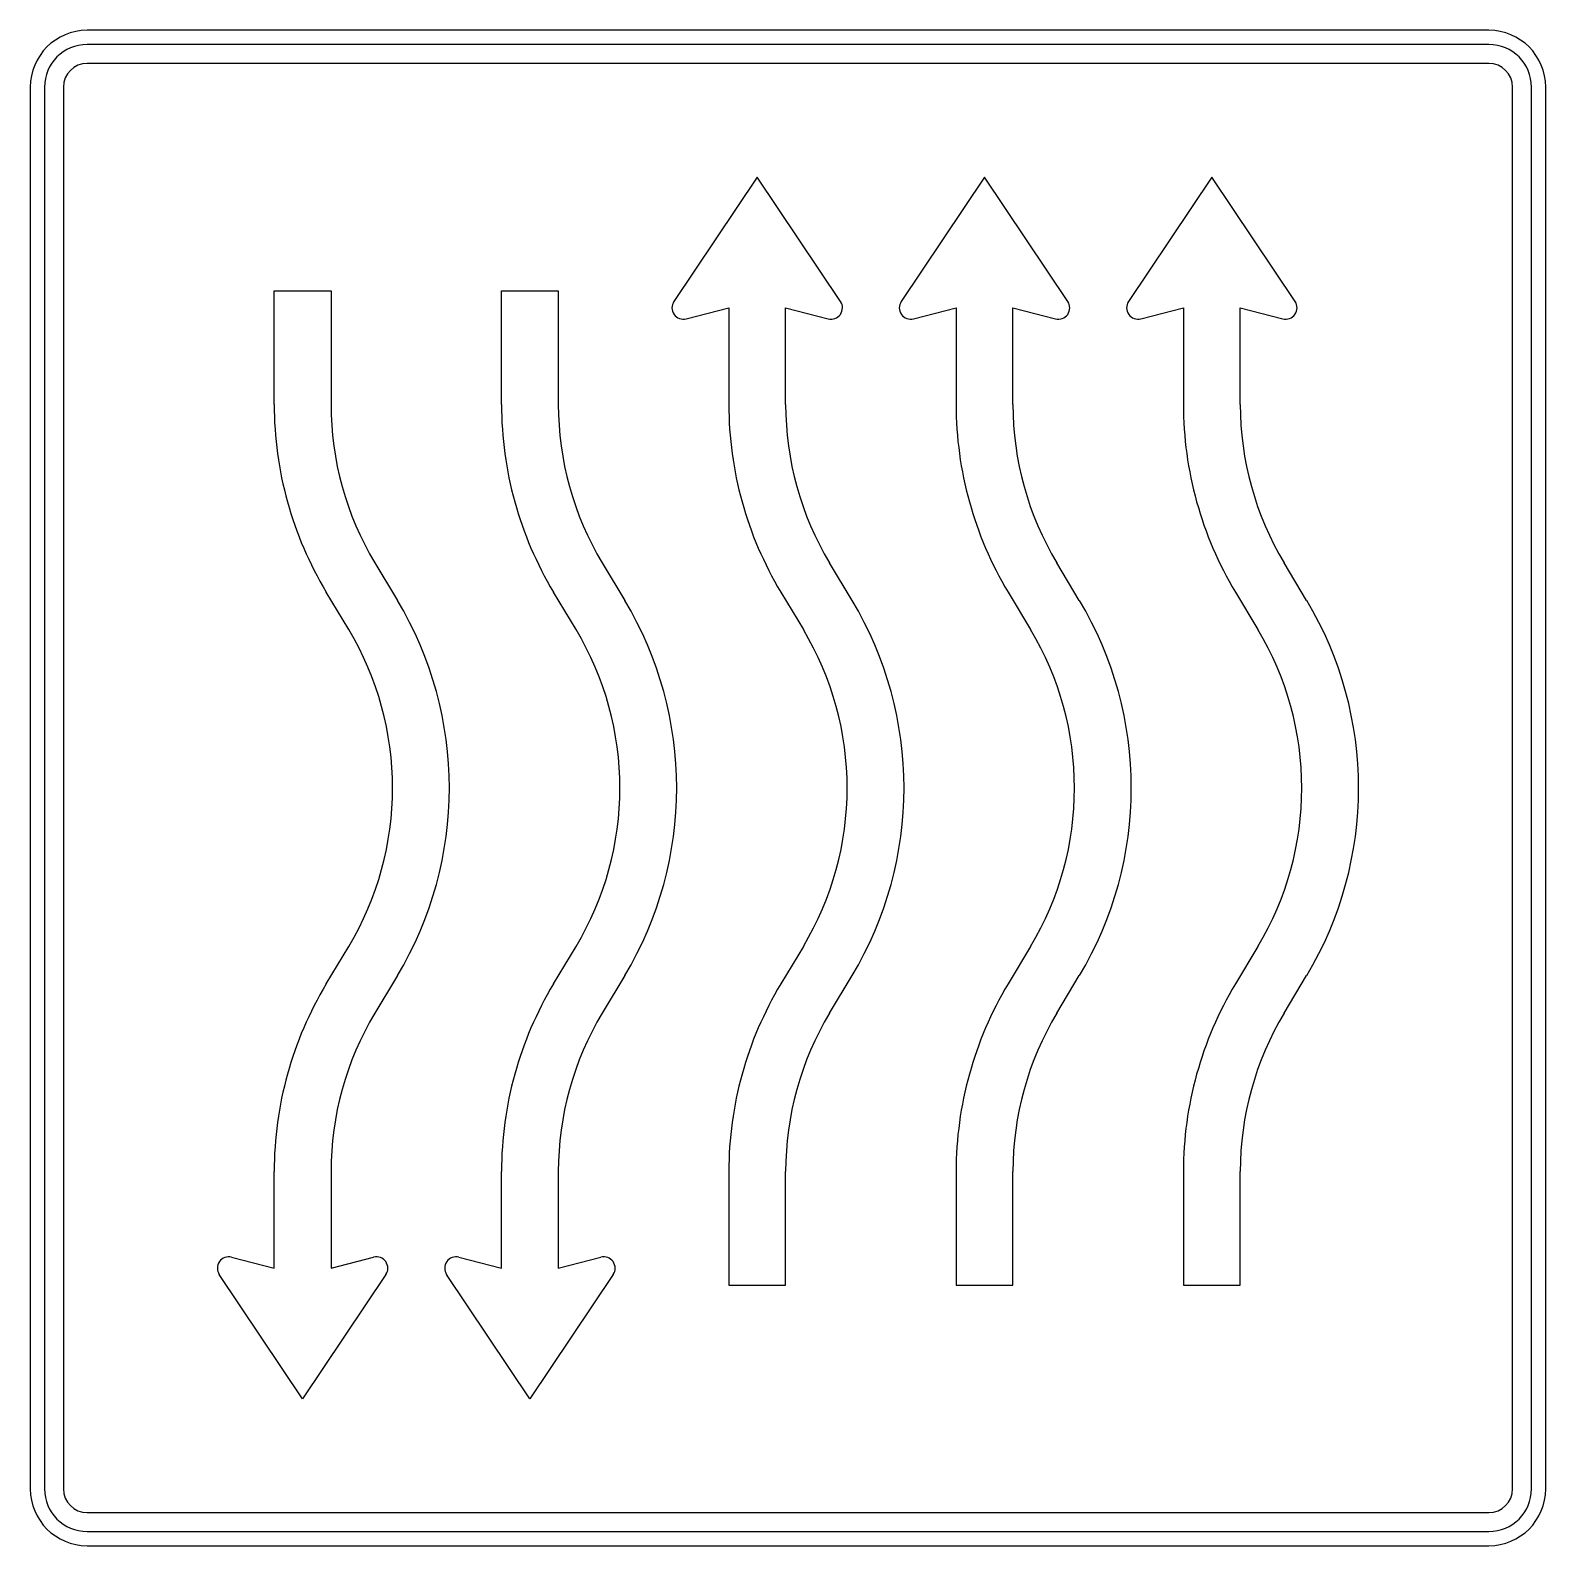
# Model space of a CAD drawing. Extents: x 0 to 1600, y 0 to 1600.
import ezdxf

# ---------------------------------------------------------------- set-up
doc = ezdxf.new("R2010")
doc.units = 0
doc.header["$LTSCALE"] = 25
doc.linetypes.add('AUSGEZOGEN', pattern=[0])
doc.layers.get('0').update_dxf_attribs({"linetype": 'AUSGEZOGEN'})

msp = doc.modelspace()

# ---------------------------------------------------------------- linework, layer by layer
for p, q in [((1540, 1600), (60, 1600)), ((1540, 1585), (60, 1585)), ((1540, 1565), (60, 1565)), ((0, 1540), (0, 60)), ((15, 1540), (15, 60)), ((35, 1540), (35, 60)), ((1565, 60), (1565, 1540)), ((1585, 60), (1585, 1540)), ((1600, 60), (1600, 1540)), ((767.5, 1445), (679.5, 1313.7)), ((855.5, 1313.7), (767.5, 1445)), ((1007.5, 1445), (919.5, 1313.7)), ((1095.5, 1313.7), (1007.5, 1445)), ((1247.5, 1445), (1159.5, 1313.7)), ((1335.5, 1313.7), (1247.5, 1445)), ((257.5, 1205), (257.5, 1325)), ((257.5, 1325), (317.5, 1325)), ((317.5, 1325), (317.5, 1205)), ((497.5, 1205), (497.5, 1325)), ((497.5, 1325), (557.5, 1325)), ((557.5, 1325), (557.5, 1205)), ((692.5, 1295.4), (737.5, 1307)), ((737.5, 1307), (737.5, 1205)), ((797.5, 1205), (797.5, 1307)), ((797.5, 1307), (842.5, 1295.4)), ((932.5, 1295.4), (977.5, 1307)), ((977.5, 1307), (977.5, 1205)), ((1037.5, 1205), (1037.5, 1307)), ((1037.5, 1307), (1082.5, 1295.4)), ((1172.5, 1295.4), (1217.5, 1307)), ((1217.5, 1307), (1217.5, 1205)), ((1277.5, 1205), (1277.5, 1307)), ((1277.5, 1307), (1322.5, 1295.4)), ((363.8, 1037.8), (387.6, 998.1)), ((603.8, 1037.8), (627.6, 998.1)), ((867.6, 998.1), (843.8, 1037.8)), ((1107.6, 998.1), (1083.8, 1037.8)), ((1347.6, 998.1), (1323.8, 1037.8)), ((336.2, 967.2), (312.4, 1006.9)), ((576.2, 967.2), (552.4, 1006.9)), ((792.4, 1006.9), (816.2, 967.2)), ((1032.4, 1006.9), (1056.2, 967.2)), ((1272.4, 1006.9), (1296.2, 967.2)), ((312.4, 593.1), (336.2, 632.8)), ((552.4, 593.1), (576.2, 632.8)), ((816.2, 632.8), (792.4, 593.1)), ((1056.2, 632.8), (1032.4, 593.1)), ((1296.2, 632.8), (1272.4, 593.1)), ((387.6, 601.9), (363.8, 562.2)), ((627.6, 601.9), (603.8, 562.2)), ((843.8, 562.2), (867.6, 601.9)), ((1083.8, 562.2), (1107.6, 601.9)), ((1323.8, 562.2), (1347.6, 601.9)), ((257.5, 293), (257.5, 395)), ((317.5, 395), (317.5, 293)), ((497.5, 293), (497.5, 395)), ((557.5, 395), (557.5, 293)), ((737.5, 395), (737.5, 275)), ((797.5, 275), (797.5, 395)), ((977.5, 395), (977.5, 275)), ((1037.5, 275), (1037.5, 395)), ((1217.5, 395), (1217.5, 275)), ((1277.5, 275), (1277.5, 395)), ((212.5, 304.6), (257.5, 293)), ((317.5, 293), (362.5, 304.6)), ((452.5, 304.6), (497.5, 293)), ((557.5, 293), (602.5, 304.6)), ((287.5, 155), (199.5, 286.3)), ((375.5, 286.3), (287.5, 155)), ((527.5, 155), (439.5, 286.3)), ((615.5, 286.3), (527.5, 155)), ((737.5, 275), (797.5, 275)), ((977.5, 275), (1037.5, 275)), ((1217.5, 275), (1277.5, 275)), ((60, 35), (1540, 35)), ((60, 15), (1540, 15)), ((60, 0), (1540, 0))]:
    msp.add_line(p, q)
for centre, radius, start, end in [((60, 1540), 60, 90, 180), ((1540, 1540), 60, 0, 90), ((60, 1540), 45, 90, 180), ((1540, 1540), 45, 0, 90), ((60, 1540), 25, 90, 180), ((1540, 1540), 25, 0, 90), ((689.5, 1307), 12, 146.195, 284.475), ((845.5, 1307), 12, 255.525, 393.805), ((929.5, 1307), 12, 146.195, 284.475), ((1085.5, 1307), 12, 255.525, 393.805), ((1169.5, 1307), 12, 146.195, 284.475), ((1325.5, 1307), 12, 255.525, 393.805), ((642.5, 1205), 385, 180, 210.96), ((642.5, 1205), 325, 180, 210.96), ((882.5, 1205), 385, 180, 210.96), ((882.5, 1205), 325, 180, 210.96), ((1122.5, 1205), 385, 180, 210.96), ((1122.5, 1205), 325, 180, 210.96), ((1362.5, 1205), 385, 180, 210.96), ((1362.5, 1205), 325, 180, 210.96), ((1602.5, 1205), 385, 180, 210.96), ((1602.5, 1205), 325, 180, 210.96), ((57.5, 800), 385, 329.04, 390.96), ((297.5, 800), 385, 329.04, 390.96), ((537.5, 800), 385, 329.04, 390.96), ((777.5, 800), 385, 329.04, 390.96), ((1017.5, 800), 385, 329.04, 390.96), ((57.5, 800), 325, 329.04, 390.96), ((297.5, 800), 325, 329.04, 390.96), ((537.5, 800), 325, 329.04, 390.96), ((777.5, 800), 325, 329.04, 390.96), ((1017.5, 800), 325, 329.04, 390.96), ((642.5, 395), 385, 149.04, 180), ((882.5, 395), 385, 149.04, 180), ((1122.5, 395), 385, 149.04, 180), ((1362.5, 395), 385, 149.04, 180), ((1602.5, 395), 385, 149.04, 180), ((642.5, 395), 325, 149.04, 180), ((882.5, 395), 325, 149.04, 180), ((1122.5, 395), 325, 149.04, 180), ((1362.5, 395), 325, 149.04, 180), ((1602.5, 395), 325, 149.04, 180), ((209.5, 293), 12, 75.525, 213.805), ((365.5, 293), 12, 326.195, 464.475), ((449.5, 293), 12, 75.525, 213.805), ((605.5, 293), 12, 326.195, 464.475), ((60, 60), 60, 180, 270), ((60, 60), 45, 180, 270), ((60, 60), 25, 180, 270), ((1540, 60), 60, 270, 360), ((1540, 60), 45, 270, 360), ((1540, 60), 25, 270, 360)]:
    msp.add_arc(centre, radius, start, end)

doc.saveas('drawing.dxf')
